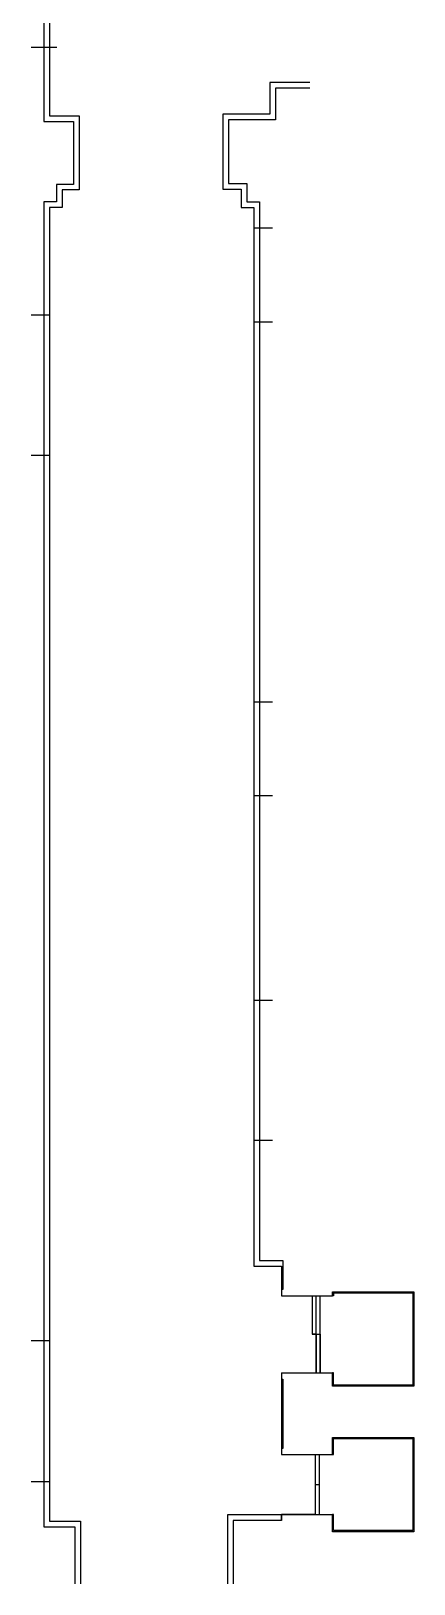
# Model space of a CAD drawing. Header units: millimetres. Extents: x 137411 to 273116, y -37 to 79573.
# Drawn here: x 219363 to 223829, y 13623 to 31735 of the extents above; entities that cross this region are included whole.
import ezdxf

# ---------------------------------------------------------------- set-up
doc = ezdxf.new("R2010")
doc.units = ezdxf.units.MM
doc.header["$LTSCALE"] = 0.001

msp = doc.modelspace()

# ---------------------------------------------------------------- linework, layer by layer
for p, q in [((219577.56, 33354.897), (219577.56, 30745.897)), ((219512.56, 32597.897), (219512.56, 31546.897)), ((219362.56, 31546.897), (219662.56, 31546.897)), ((219512.56, 31546.897), (219512.56, 30680.897)), ((222212.56, 31132.897), (222147.56, 31132.897)), ((222147.56, 31132.897), (222147.56, 30765.897)), ((222612.56, 31132.897), (222212.56, 31132.897)), ((222612.56, 31067.897), (222212.56, 31067.897)), ((222212.56, 31067.897), (222212.56, 30700.897)), ((219512.56, 30680.897), (219857.56, 30680.897)), ((219577.56, 30745.897), (219857.56, 30745.897)), ((219857.56, 30745.897), (219922.56, 30745.897)), ((219857.56, 30680.897), (219857.56, 29945.897)), ((219922.56, 30745.897), (219922.56, 29948.274)), ((221664.56, 30765.897), (221599.56, 30765.897)), ((221599.56, 30765.897), (221599.56, 29955.897)), ((222147.56, 30765.897), (221664.56, 30765.897)), ((222212.56, 30700.897), (221664.56, 30700.897)), ((221664.56, 30700.897), (221664.56, 29955.897)), ((219857.56, 29945.897), (219659.56, 29945.897)), ((219659.56, 29945.897), (219659.56, 29741.897)), ((219922.56, 29948.274), (219922.56, 29883.274)), ((221599.56, 29955.897), (221599.56, 29890.897)), ((221599.56, 29890.897), (221814.56, 29890.897)), ((221664.56, 29955.897), (221879.56, 29955.897)), ((221814.56, 29890.897), (221814.56, 29741.897)), ((221879.56, 29955.897), (221879.56, 29741.897)), ((219659.56, 29741.897), (219512.56, 29741.897)), ((219512.56, 29741.897), (219512.56, 28424.897)), ((219922.56, 29883.274), (219724.56, 29883.274)), ((219724.56, 29883.274), (219724.56, 29741.897)), ((219724.56, 29741.897), (219724.56, 29676.897)), ((221814.56, 29741.897), (221814.56, 29676.897)), ((221879.56, 29741.897), (222027.56, 29741.897)), ((222027.56, 29741.897), (222027.56, 29437.897)), ((219724.56, 29676.897), (219577.56, 29676.897)), ((219577.56, 29676.897), (219577.56, 14353.897)), ((221814.56, 29676.897), (221962.56, 29676.897)), ((221962.56, 29676.897), (221962.56, 17394.897)), ((221962.56, 29437.897), (222177.56, 29437.897)), ((222027.56, 29437.897), (222027.56, 28341.897)), ((219362.56, 28424.897), (219577.56, 28424.897)), ((219512.56, 28424.897), (219512.56, 26787.897)), ((221962.56, 28341.897), (222177.56, 28341.897)), ((222027.56, 28341.897), (222027.56, 23911.897)), ((219362.56, 26787.897), (219577.56, 26787.897)), ((219512.56, 26787.897), (219512.56, 16463.897)), ((221962.56, 23911.897), (222177.56, 23911.897)), ((222027.56, 23911.897), (222027.56, 22816.897)), ((221962.56, 22816.897), (222177.56, 22816.897)), ((222027.56, 22816.897), (222027.56, 20430.897)), ((221962.56, 20430.897), (222177.56, 20430.897)), ((222027.56, 20430.897), (222027.56, 18798.897)), ((221962.56, 18798.897), (222177.56, 18798.897)), ((222027.56, 18798.897), (222027.56, 17394.897)), ((221962.56, 17394.897), (221962.56, 17329.897)), ((222027.56, 17394.897), (222297.56, 17394.897)), ((222297.56, 17394.897), (222297.56, 17056.897)), ((221962.56, 17329.897), (222284.56, 17329.897)), ((222284.56, 17329.897), (222284.56, 17056.897)), ((222297.56, 17056.897), (222284.56, 17056.897)), ((222284.56, 17056.897), (222284.56, 16984.897)), ((222878.56, 16984.897), (222878.56, 17029.897)), ((222878.56, 17029.897), (223828.56, 17029.897)), ((223828.56, 17029.897), (223828.56, 15929.897)), ((222284.56, 16984.897), (222640.56, 16984.897)), ((222284.56, 16984.897), (222878.56, 16984.897)), ((222640.56, 16984.897), (222640.56, 16534.897)), ((222640.56, 16984.897), (222640.56, 16535.397)), ((222688.56, 16535.397), (222688.56, 16984.897)), ((222736.56, 16085.897), (222736.56, 16984.897)), ((222891.56, 16984.897), (222878.56, 16984.897)), ((222891.56, 17016.897), (223815.56, 17016.897)), ((222891.56, 17016.897), (222891.56, 16984.897)), ((223815.56, 17016.897), (223815.56, 15942.897)), ((222640.56, 16535.397), (222688.56, 16535.397)), ((222686.56, 16534.897), (222640.56, 16534.897)), ((222686.56, 16084.897), (222686.56, 16534.897)), ((222688.56, 16535.397), (222688.56, 16085.897)), ((222688.56, 16535.397), (222736.56, 16535.397)), ((222736.56, 16535.397), (222736.56, 16085.897)), ((219362.56, 16463.897), (219577.56, 16463.897)), ((219512.56, 16463.897), (219512.56, 14818.897)), ((222284.56, 16084.897), (222686.56, 16084.897)), ((222284.56, 16084.897), (222284.56, 16012.897)), ((222284.56, 16084.897), (222878.56, 16084.897)), ((222284.56, 16012.897), (222297.56, 16012.897)), ((222284.56, 16012.897), (222284.56, 15202.897)), ((222297.56, 16012.897), (222297.56, 15202.897)), ((222878.56, 15929.897), (222878.56, 16084.897)), ((222891.56, 16084.897), (222878.56, 16084.897)), ((222891.56, 15942.897), (222891.56, 16084.897)), ((223815.56, 15942.897), (222891.56, 15942.897)), ((223828.56, 15929.897), (222878.56, 15929.897)), ((222878.56, 15130.897), (222878.56, 15331.897)), ((222878.56, 15331.897), (223828.56, 15331.897)), ((222891.56, 15130.897), (222891.56, 15318.897)), ((222891.56, 15318.897), (223815.56, 15318.897)), ((223815.56, 15318.897), (223815.56, 14244.897)), ((223828.56, 15331.897), (223828.56, 14231.897)), ((222297.56, 15202.897), (222284.56, 15202.897)), ((222284.56, 15202.897), (222284.56, 15130.897)), ((222284.56, 15130.897), (222676.56, 15130.897)), ((222284.56, 15130.897), (222878.56, 15130.897)), ((222676.56, 15130.897), (222676.56, 14430.897)), ((222676.56, 15130.897), (222676.56, 14430.897)), ((222724.56, 15130.897), (222724.56, 14430.897)), ((222878.56, 15130.897), (222891.56, 15130.897)), ((219362.56, 14818.897), (219577.56, 14818.897)), ((219512.56, 14818.897), (219512.56, 14288.897)), ((222676.56, 14780.897), (222724.56, 14780.897)), ((219577.56, 14353.897), (219872.56, 14353.897)), ((219872.56, 14353.897), (219937.56, 14353.897)), ((219937.56, 14353.897), (219937.56, 13622.897)), ((221718.56, 14427.897), (221653.56, 14427.897)), ((221653.56, 14427.897), (221653.56, 13622.897)), ((222284.56, 14427.897), (221718.56, 14427.897)), ((222284.56, 14362.897), (221718.56, 14362.897)), ((221718.56, 14362.897), (221718.56, 13622.897)), ((222676.56, 14430.897), (222284.56, 14430.897)), ((222284.56, 14430.897), (222284.56, 14362.897)), ((222284.56, 14430.897), (222878.56, 14430.897)), ((222284.56, 14362.897), (222284.56, 14427.897)), ((222878.56, 14231.897), (222878.56, 14430.897)), ((222891.56, 14430.897), (222878.56, 14430.897)), ((222891.56, 14244.897), (222891.56, 14430.897)), ((219512.56, 14288.897), (219872.56, 14288.897)), ((219872.56, 14288.897), (219872.56, 13622.897)), ((223828.56, 14231.897), (222878.56, 14231.897)), ((223815.56, 14244.897), (222891.56, 14244.897))]:
    msp.add_line(p, q)

doc.saveas('drawing.dxf')
